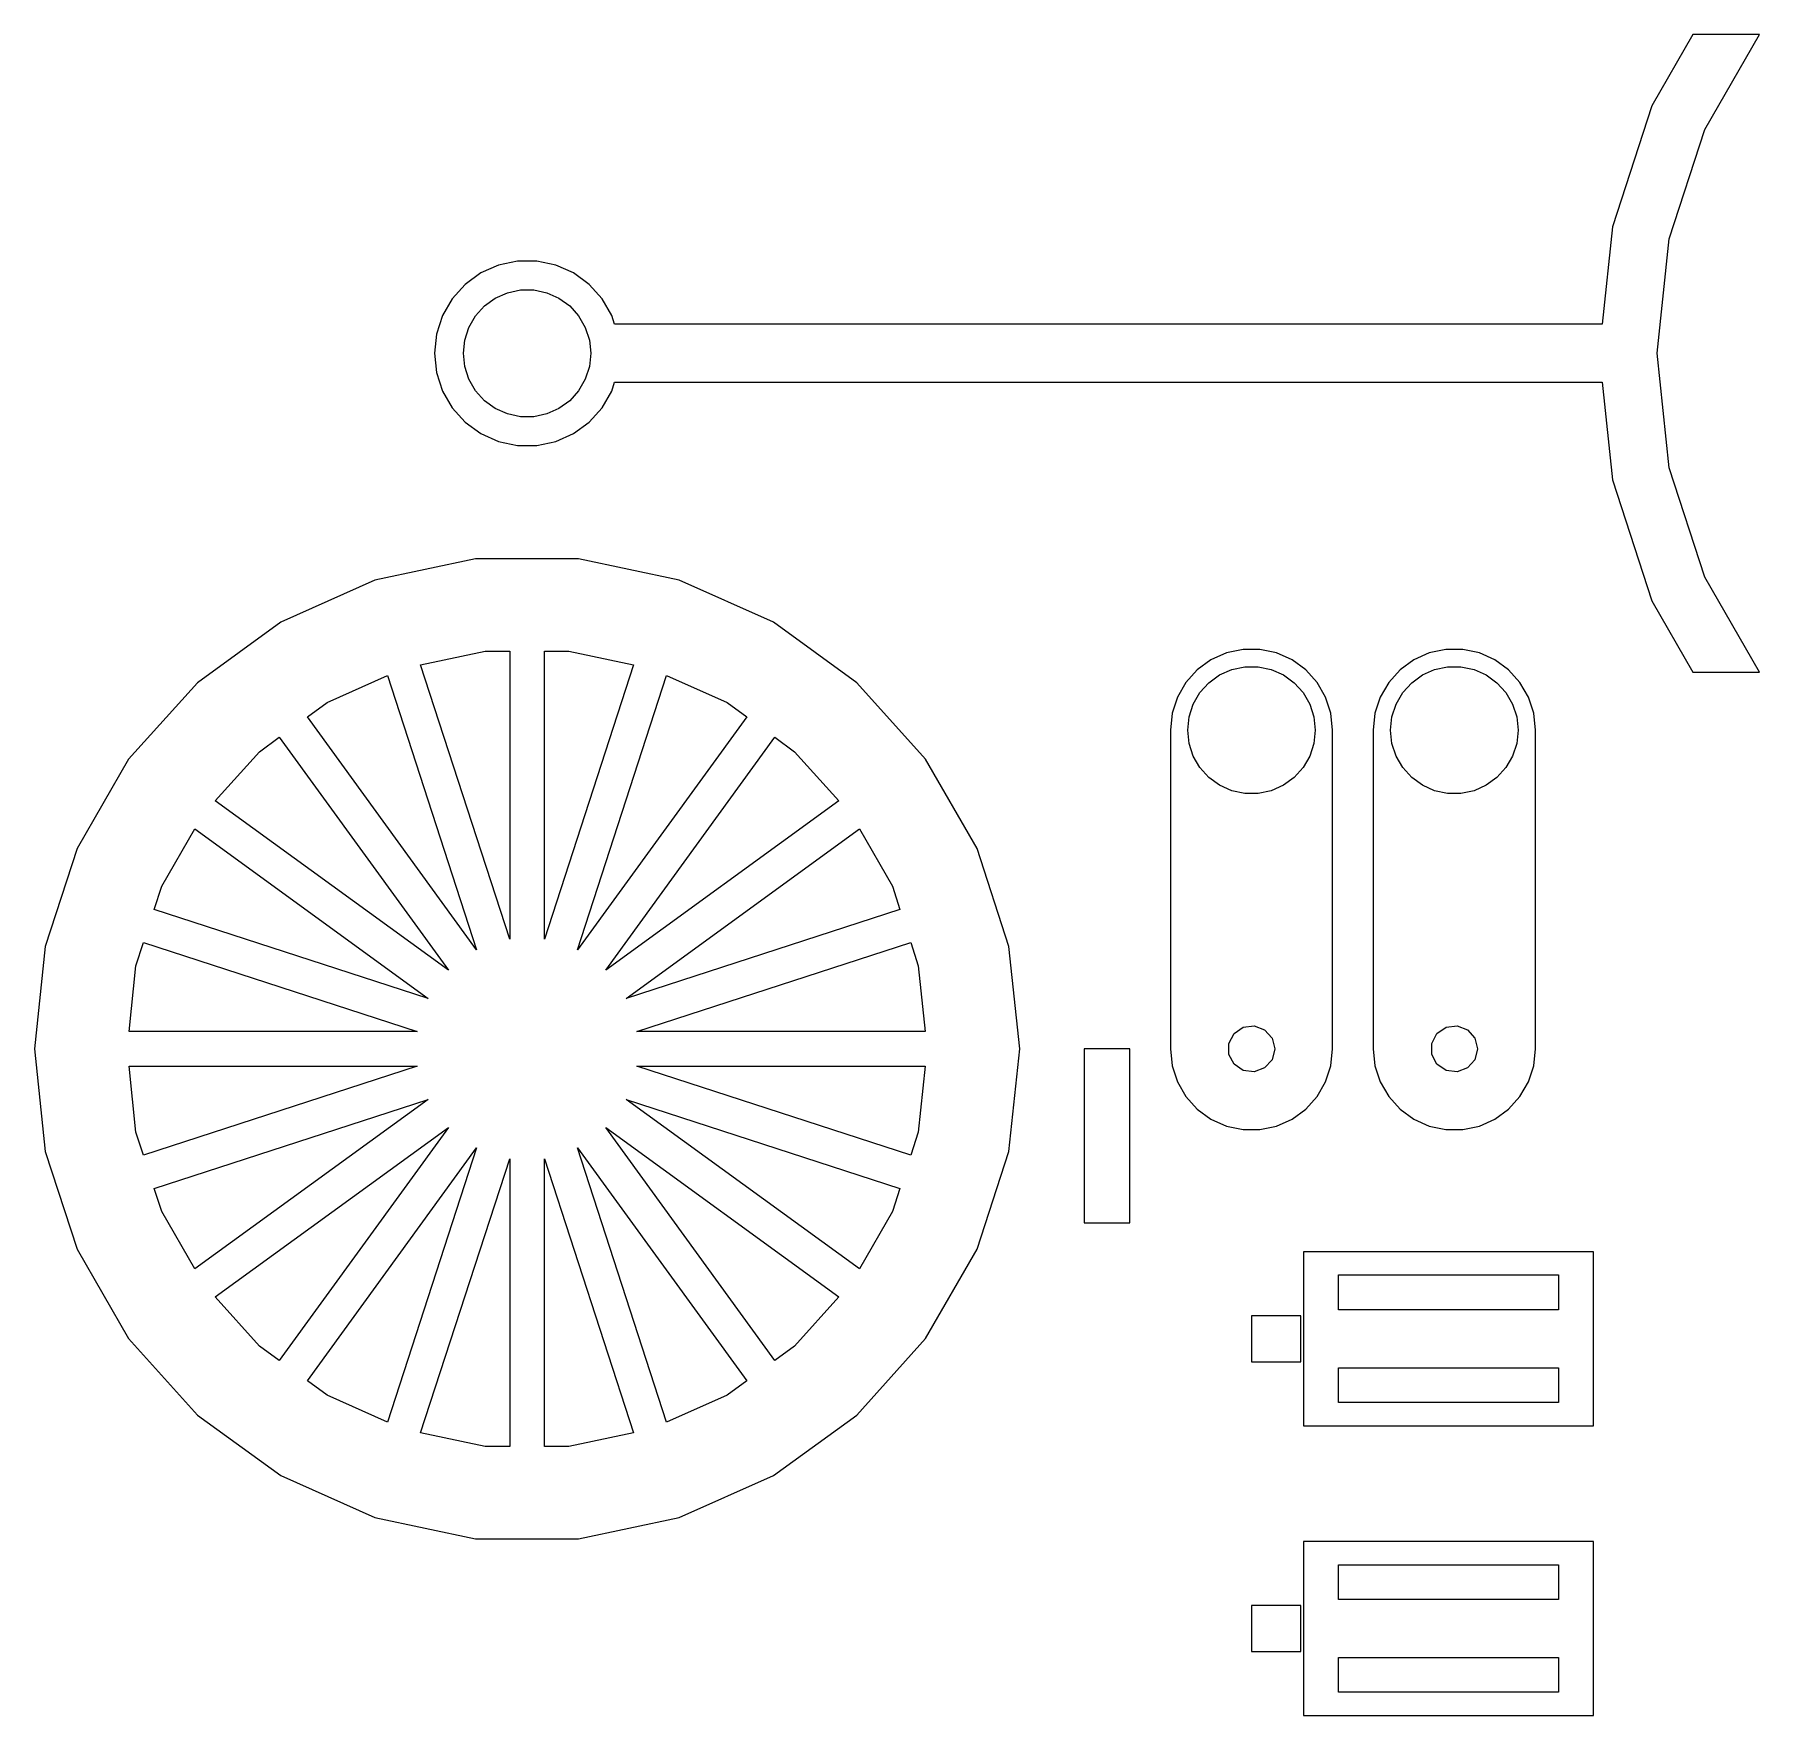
# Model space of a CAD drawing. Header units: metres. Extents: x -85 to 213, y -115 to 175.
import ezdxf

# ---------------------------------------------------------------- set-up
doc = ezdxf.new("R2010")
doc.units = ezdxf.units.M

msp = doc.modelspace()

# ---------------------------------------------------------------- linework, layer by layer
for p, q in [((201.175, 175), (194.078, 162.707)), ((212.659, 175), (201.175, 175)), ((203.213, 158.64), (212.659, 175)), ((194.078, 162.707), (187.294, 141.831)), ((197.076, 139.752), (203.213, 158.64)), ((187.294, 141.831), (185.526, 125)), ((195, 120), (197.076, 139.752)), ((-4.94426, 135.217), (-8, 133.856)), ((-1.67245, 135.912), (-4.94426, 135.217)), ((1.67245, 135.912), (-1.67245, 135.912)), ((4.94426, 135.217), (1.67245, 135.912)), ((8, 133.856), (4.94426, 135.217)), ((-10.7061, 131.89), (-12.9443, 129.405)), ((-8, 133.856), (-10.7061, 131.89)), ((10.7061, 131.89), (8, 133.856)), ((12.9443, 129.405), (10.7061, 131.89)), ((-12.9443, 129.405), (-14.6167, 126.508)), ((-8.89919, 126.466), (-7.36043, 128.175)), ((-7.36043, 128.175), (-5.5, 129.526)), ((-5.5, 129.526), (-3.39919, 130.462)), ((-3.39919, 130.462), (-1.14981, 130.94)), ((-1.14981, 130.94), (1.14981, 130.94)), ((1.14981, 130.94), (3.39919, 130.462)), ((3.39919, 130.462), (5.5, 129.526)), ((5.5, 129.526), (7.36043, 128.175)), ((7.36043, 128.175), (8.89919, 126.466)), ((14.6167, 126.508), (12.9443, 129.405)), ((-14.6167, 126.508), (-15.6504, 123.327)), ((-10.049, 124.474), (-8.89919, 126.466)), ((8.89919, 126.466), (10.049, 124.474)), ((15.1066, 125), (14.6167, 126.508)), ((-15.6504, 123.327), (-16, 120)), ((-11, 120), (-10.7596, 122.287)), ((-10.7596, 122.287), (-10.049, 124.474)), ((10.049, 124.474), (10.7596, 122.287)), ((10.7596, 122.287), (11, 120)), ((185.526, 125), (15.1066, 125)), ((-16, 120), (-15.6504, 116.673)), ((-10.7596, 117.713), (-11, 120)), ((11, 120), (10.7596, 117.713)), ((197.076, 100.248), (195, 120)), ((-15.6504, 116.673), (-14.6167, 113.492)), ((-10.049, 115.526), (-10.7596, 117.713)), ((10.7596, 117.713), (10.049, 115.526)), ((-14.6167, 113.492), (-12.9443, 110.595)), ((-8.89919, 113.534), (-10.049, 115.526)), ((-7.36043, 111.825), (-8.89919, 113.534)), ((8.89919, 113.534), (7.36043, 111.825)), ((10.049, 115.526), (8.89919, 113.534)), ((12.9443, 110.595), (14.6167, 113.492)), ((14.6167, 113.492), (15.1066, 115)), ((15.1066, 115), (185.526, 115)), ((185.526, 115), (187.294, 98.1693)), ((-12.9443, 110.595), (-10.7061, 108.11)), ((-5.5, 110.474), (-7.36043, 111.825)), ((-3.39919, 109.538), (-5.5, 110.474)), ((5.49998, 110.474), (3.39919, 109.538)), ((7.36043, 111.825), (5.49998, 110.474)), ((10.7061, 108.11), (12.9443, 110.595)), ((-10.7061, 108.11), (-8, 106.144)), ((-1.14981, 109.06), (-3.39919, 109.538)), ((1.14981, 109.06), (-1.14981, 109.06)), ((3.39919, 109.538), (1.14981, 109.06)), ((7.99998, 106.144), (10.7061, 108.11)), ((-8, 106.144), (-4.94426, 104.783)), ((-4.94426, 104.783), (-1.67245, 104.088)), ((1.67245, 104.088), (4.94426, 104.783)), ((4.94426, 104.783), (7.99998, 106.144)), ((-1.67245, 104.088), (1.67245, 104.088)), ((203.213, 81.36), (197.076, 100.248)), ((187.294, 98.1693), (194.078, 77.2926)), ((-8.88492, 84.5344), (-26.2664, 80.8398)), ((8.88492, 84.5344), (-8.88492, 84.5344)), ((26.2664, 80.8398), (8.88492, 84.5344)), ((-26.2664, 80.8398), (-42.5, 73.6122)), ((42.5, 73.6122), (26.2664, 80.8398)), ((212.659, 65), (203.213, 81.36)), ((194.078, 77.2926), (201.175, 65)), ((-42.5, 73.6122), (-56.8761, 63.1673)), ((56.8761, 63.1673), (42.5, 73.6122)), ((-18.3716, 66.2501), (-7.21246, 68.622)), ((-7.21246, 68.622), (-2.99998, 68.622)), ((-2.99998, 68.622), (-2.99998, 18.9413)), ((3, 68.622), (7.21246, 68.622)), ((3, 18.9413), (3, 68.622)), ((7.21246, 68.622), (18.3716, 66.2501)), ((123.537, 68.9233), (120.674, 68.3148)), ((126.463, 68.9233), (123.537, 68.9233)), ((129.326, 68.3148), (126.463, 68.9233)), ((158.537, 68.9233), (155.674, 68.3148)), ((161.463, 68.9233), (158.537, 68.9233)), ((164.326, 68.3148), (161.463, 68.9233)), ((-2.99998, 18.9413), (-18.3716, 66.2501)), ((18.3716, 66.2501), (3, 18.9413)), ((118, 67.1244), (115.632, 65.404)), ((120.674, 68.3148), (118, 67.1244)), ((121.601, 65.4616), (123.85, 65.9397)), ((123.85, 65.9397), (126.15, 65.9397)), ((126.15, 65.9397), (128.399, 65.4616)), ((132, 67.1244), (129.326, 68.3148)), ((134.368, 65.404), (132, 67.1244)), ((153, 67.1244), (150.632, 65.404)), ((155.674, 68.3148), (153, 67.1244)), ((156.601, 65.4616), (158.85, 65.9397)), ((158.85, 65.9397), (161.15, 65.9397)), ((161.15, 65.9397), (163.399, 65.4616)), ((167, 67.1244), (164.326, 68.3148)), ((169.368, 65.404), (167, 67.1244)), ((-56.8761, 63.1673), (-68.7664, 49.9617)), ((-34.5, 59.7558), (-24.0779, 64.396)), ((-24.0779, 64.396), (-8.70633, 17.0871)), ((8.70633, 17.0871), (24.0779, 64.396)), ((24.0779, 64.396), (34.5, 59.7558)), ((68.7664, 49.9617), (56.8761, 63.1673)), ((113.674, 63.229), (112.21, 60.6943)), ((115.632, 65.404), (113.674, 63.229)), ((116.101, 61.4656), (117.64, 63.1746)), ((117.64, 63.1746), (119.5, 64.5263)), ((119.5, 64.5263), (121.601, 65.4616)), ((128.399, 65.4616), (130.5, 64.5263)), ((130.5, 64.5263), (132.36, 63.1746)), ((132.36, 63.1746), (133.899, 61.4656)), ((136.326, 63.229), (134.368, 65.404)), ((137.79, 60.6943), (136.326, 63.229)), ((148.674, 63.229), (147.21, 60.6943)), ((150.632, 65.404), (148.674, 63.229)), ((151.101, 61.4656), (152.64, 63.1746)), ((152.64, 63.1746), (154.5, 64.5263)), ((154.5, 64.5263), (156.601, 65.4616)), ((163.399, 65.4616), (165.5, 64.5263)), ((165.5, 64.5263), (167.36, 63.1746)), ((167.36, 63.1746), (168.899, 61.4656)), ((171.326, 63.229), (169.368, 65.404)), ((172.79, 60.6943), (171.326, 63.229)), ((201.175, 65), (212.659, 65)), ((-37.9079, 57.2797), (-34.5, 59.7558)), ((34.5, 59.7558), (37.9079, 57.2797)), ((112.21, 60.6943), (111.306, 57.9108)), ((114.951, 59.4741), (116.101, 61.4656)), ((133.899, 61.4656), (135.049, 59.4741)), ((138.694, 57.9108), (137.79, 60.6943)), ((147.21, 60.6943), (146.306, 57.9108)), ((149.951, 59.4741), (151.101, 61.4656)), ((168.899, 61.4656), (170.049, 59.4741)), ((173.694, 57.9108), (172.79, 60.6943)), ((-8.70633, 17.0871), (-37.9079, 57.2797)), ((37.9079, 57.2797), (8.70633, 17.0871)), ((111.306, 57.9108), (111, 55)), ((114, 55), (114.24, 57.287)), ((114.24, 57.287), (114.951, 59.4741)), ((135.049, 59.4741), (135.76, 57.287)), ((135.76, 57.287), (136, 55)), ((139, 55), (138.694, 57.9108)), ((146.306, 57.9108), (146, 55)), ((149, 55), (149.24, 57.287)), ((149.24, 57.287), (149.951, 59.4741)), ((170.049, 59.4741), (170.76, 57.287)), ((170.76, 57.287), (171, 55)), ((174, 55), (173.694, 57.9108)), ((-46.17, 51.277), (-42.7621, 53.753)), ((-42.7621, 53.753), (-13.5604, 13.5604)), ((13.5604, 13.5604), (42.7621, 53.753)), ((42.7621, 53.753), (46.17, 51.277)), ((111, 55), (111, 0)), ((114.24, 52.713), (114, 55)), ((136, 55), (135.76, 52.713)), ((139, 0), (139, 55)), ((146, 55), (146, 0)), ((149.24, 52.713), (149, 55)), ((171, 55), (170.76, 52.713)), ((174, 0), (174, 55)), ((-53.8037, 42.7989), (-46.17, 51.277)), ((46.17, 51.277), (53.8037, 42.7989)), ((114.951, 50.5259), (114.24, 52.713)), ((135.76, 52.713), (135.049, 50.5259)), ((149.951, 50.5259), (149.24, 52.713)), ((170.76, 52.713), (170.049, 50.5259)), ((-68.7664, 49.9617), (-77.6514, 34.5726)), ((77.6514, 34.5726), (68.7664, 49.9617)), ((116.101, 48.5344), (114.951, 50.5259)), ((117.64, 46.8254), (116.101, 48.5344)), ((133.899, 48.5344), (132.36, 46.8254)), ((135.049, 50.5259), (133.899, 48.5344)), ((151.101, 48.5344), (149.951, 50.5259)), ((152.64, 46.8254), (151.101, 48.5344)), ((168.899, 48.5344), (167.36, 46.8254)), ((170.049, 50.5259), (168.899, 48.5344)), ((119.5, 45.4737), (117.64, 46.8254)), ((121.601, 44.5384), (119.5, 45.4737)), ((130.5, 45.4737), (128.399, 44.5384)), ((132.36, 46.8254), (130.5, 45.4737)), ((154.5, 45.4737), (152.64, 46.8254)), ((156.601, 44.5384), (154.5, 45.4737)), ((165.5, 45.4737), (163.399, 44.5384)), ((167.36, 46.8254), (165.5, 45.4737)), ((-13.5604, 13.5604), (-53.8037, 42.7989)), ((53.8037, 42.7989), (13.5604, 13.5604)), ((123.85, 44.0603), (121.601, 44.5384)), ((126.15, 44.0603), (123.85, 44.0603)), ((128.399, 44.5384), (126.15, 44.0603)), ((158.85, 44.0603), (156.601, 44.5384)), ((161.15, 44.0603), (158.85, 44.0603)), ((163.399, 44.5384), (161.15, 44.0603)), ((-63.0346, 28.0648), (-57.3304, 37.9448)), ((-57.3304, 37.9448), (-17.0871, 8.70633)), ((17.0871, 8.70633), (57.3304, 37.9448)), ((57.3304, 37.9448), (63.0346, 28.0648)), ((-77.6514, 34.5726), (-83.1425, 17.6725)), ((83.1425, 17.6725), (77.6514, 34.5726)), ((-64.3363, 24.0585), (-63.0346, 28.0648)), ((63.0346, 28.0648), (64.3363, 24.0585)), ((-17.0871, 8.70633), (-64.3363, 24.0585)), ((64.3363, 24.0585), (17.0871, 8.70633)), ((-67.4922, 14.3459), (-66.1905, 18.3522)), ((-66.1905, 18.3522), (-18.9413, 3)), ((18.9413, 2.99998), (66.1905, 18.3522)), ((66.1905, 18.3522), (67.4922, 14.3459)), ((-83.1425, 17.6725), (-85, 0)), ((85, 0), (83.1425, 17.6725)), ((-68.6847, 3), (-67.4922, 14.3459)), ((67.4922, 14.3459), (68.6847, 2.99998)), ((-18.9413, 3), (-68.6847, 3)), ((68.6847, 2.99998), (18.9413, 2.99998)), ((122.006, 2.65248), (123.582, 3.74005)), ((123.582, 3.74005), (125.482, 3.97083)), ((125.482, 3.97083), (127.272, 3.29193)), ((127.272, 3.29193), (128.542, 1.85889)), ((157.006, 2.65248), (158.582, 3.74005)), ((158.582, 3.74005), (160.482, 3.97083)), ((160.482, 3.97083), (162.272, 3.29193)), ((162.272, 3.29193), (163.542, 1.85889)), ((-85, 0), (-83.1425, -17.6725)), ((83.1425, -17.6725), (85, 0)), ((104, 0), (96.1162, 0)), ((96.1162, 0), (96.1162, -30)), ((104, -30), (104, 0)), ((111, 0), (111.306, -2.91075)), ((121.116, 0.95726), (122.006, 2.65248)), ((121.116, -0.95726), (121.116, 0.95726)), ((128.542, 1.85889), (129, 0)), ((129, 0), (128.542, -1.85889)), ((138.694, -2.91075), (139, 0)), ((146, 0), (146.306, -2.91075)), ((156.116, 0.95726), (157.006, 2.65248)), ((156.116, -0.95726), (156.116, 0.95726)), ((163.542, 1.85889), (164, 0)), ((164, 0), (163.542, -1.85889)), ((173.694, -2.91075), (174, 0)), ((111.306, -2.91075), (112.21, -5.69431)), ((122.006, -2.65248), (121.116, -0.95726)), ((123.582, -3.74005), (122.006, -2.65248)), ((128.542, -1.85889), (127.272, -3.29193)), ((137.79, -5.69431), (138.694, -2.91075)), ((146.306, -2.91075), (147.21, -5.69431)), ((157.006, -2.65248), (156.116, -0.95726)), ((158.582, -3.74005), (157.006, -2.65248)), ((163.542, -1.85889), (162.272, -3.29193)), ((172.79, -5.69431), (173.694, -2.91075)), ((-67.4922, -14.3459), (-68.6847, -2.99998)), ((-68.6847, -2.99998), (-18.9413, -2.99998)), ((-18.9413, -2.99998), (-66.1905, -18.3522)), ((66.1905, -18.3522), (18.9413, -3)), ((18.9413, -3), (68.6847, -3)), ((68.6847, -3), (67.4922, -14.3459)), ((112.21, -5.69431), (113.674, -8.22899)), ((125.482, -3.97083), (123.582, -3.74005)), ((127.272, -3.29193), (125.482, -3.97083)), ((136.326, -8.22899), (137.79, -5.69431)), ((147.21, -5.69431), (148.674, -8.22899)), ((160.482, -3.97083), (158.582, -3.74005)), ((162.272, -3.29193), (160.482, -3.97083)), ((171.326, -8.22899), (172.79, -5.69431)), ((-64.3363, -24.0585), (-17.0871, -8.70633)), ((-17.0871, -8.70633), (-57.3304, -37.9448)), ((17.0871, -8.70633), (64.3363, -24.0585)), ((57.3304, -37.9448), (17.0871, -8.70633)), ((113.674, -8.22899), (115.632, -10.404)), ((134.368, -10.404), (136.326, -8.22899)), ((148.674, -8.22899), (150.632, -10.404)), ((169.368, -10.404), (171.326, -8.22899)), ((115.632, -10.404), (118, -12.1243)), ((132, -12.1243), (134.368, -10.404)), ((150.632, -10.404), (153, -12.1243)), ((167, -12.1243), (169.368, -10.404)), ((-66.1905, -18.3522), (-67.4922, -14.3459)), ((-53.8037, -42.7989), (-13.5604, -13.5604)), ((-13.5604, -13.5604), (-42.7621, -53.753)), ((13.5604, -13.5604), (53.8037, -42.7989)), ((42.7621, -53.753), (13.5604, -13.5604)), ((67.4922, -14.3459), (66.1905, -18.3522)), ((118, -12.1243), (120.674, -13.3148)), ((120.674, -13.3148), (123.537, -13.9233)), ((123.537, -13.9233), (126.463, -13.9233)), ((126.463, -13.9233), (129.326, -13.3148)), ((129.326, -13.3148), (132, -12.1243)), ((153, -12.1243), (155.674, -13.3148)), ((155.674, -13.3148), (158.537, -13.9233)), ((158.537, -13.9233), (161.463, -13.9233)), ((161.463, -13.9233), (164.326, -13.3148)), ((164.326, -13.3148), (167, -12.1243)), ((-83.1425, -17.6725), (-77.6514, -34.5726)), ((-37.9079, -57.2797), (-8.70633, -17.0871)), ((-8.70633, -17.0871), (-24.0779, -64.396)), ((8.70633, -17.0871), (37.9079, -57.2797)), ((24.0779, -64.396), (8.70633, -17.0871)), ((77.6514, -34.5726), (83.1425, -17.6725)), ((-18.3716, -66.2501), (-3, -18.9413)), ((-3, -18.9413), (-3, -68.622)), ((3, -68.622), (3, -18.9413)), ((3, -18.9413), (18.3716, -66.2501)), ((-63.0346, -28.0648), (-64.3363, -24.0585)), ((64.3363, -24.0585), (63.0346, -28.0648)), ((-57.3304, -37.9448), (-63.0346, -28.0648)), ((63.0346, -28.0648), (57.3304, -37.9448)), ((96.1162, -30), (104, -30)), ((-77.6514, -34.5726), (-68.7664, -49.9617)), ((68.7664, -49.9617), (77.6514, -34.5726)), ((184, -35), (134, -35)), ((134, -35), (134, -65)), ((184, -65), (184, -35)), ((140, -45), (140, -39)), ((140, -39), (178, -39)), ((178, -39), (178, -45)), ((-46.17, -51.277), (-53.8037, -42.7989)), ((53.8037, -42.7989), (46.17, -51.277)), ((133.5, -46.0292), (125, -46.0292)), ((125, -46.0292), (125, -53.9708)), ((133.5, -53.9708), (133.5, -46.0292)), ((178, -45), (140, -45)), ((-68.7664, -49.9617), (-56.8761, -63.1673)), ((56.8761, -63.1673), (68.7664, -49.9617)), ((-42.7621, -53.753), (-46.17, -51.277)), ((46.17, -51.277), (42.7621, -53.753)), ((125, -53.9708), (133.5, -53.9708)), ((140, -61), (140, -55)), ((140, -55), (178, -55)), ((178, -55), (178, -61)), ((-34.5, -59.7558), (-37.9079, -57.2797)), ((37.9079, -57.2797), (34.5, -59.7558)), ((-24.0779, -64.396), (-34.5, -59.7558)), ((34.5, -59.7558), (24.0779, -64.396)), ((178, -61), (140, -61)), ((-56.8761, -63.1673), (-42.5, -73.6122)), ((42.5, -73.6122), (56.8761, -63.1673)), ((134, -65), (184, -65)), ((-7.21246, -68.622), (-18.3716, -66.2501)), ((18.3716, -66.2501), (7.21246, -68.622)), ((-3, -68.622), (-7.21246, -68.622)), ((7.21246, -68.622), (3, -68.622)), ((-42.5, -73.6122), (-26.2664, -80.8398)), ((26.2664, -80.8398), (42.5, -73.6122)), ((-26.2664, -80.8398), (-8.88492, -84.5344)), ((8.88492, -84.5344), (26.2664, -80.8398)), ((-8.88492, -84.5344), (8.88492, -84.5344)), ((184, -85), (134, -85)), ((134, -85), (134, -115)), ((184, -115), (184, -85)), ((140, -95), (140, -89)), ((140, -89), (178, -89)), ((178, -89), (178, -95)), ((178, -95), (140, -95)), ((133.5, -96.0292), (125, -96.0292)), ((125, -96.0292), (125, -103.971)), ((133.5, -103.971), (133.5, -96.0292)), ((125, -103.971), (133.5, -103.971)), ((140, -111), (140, -105)), ((140, -105), (178, -105)), ((178, -105), (178, -111)), ((178, -111), (140, -111)), ((134, -115), (184, -115))]:
    msp.add_line(p, q)

doc.saveas('drawing.dxf')
